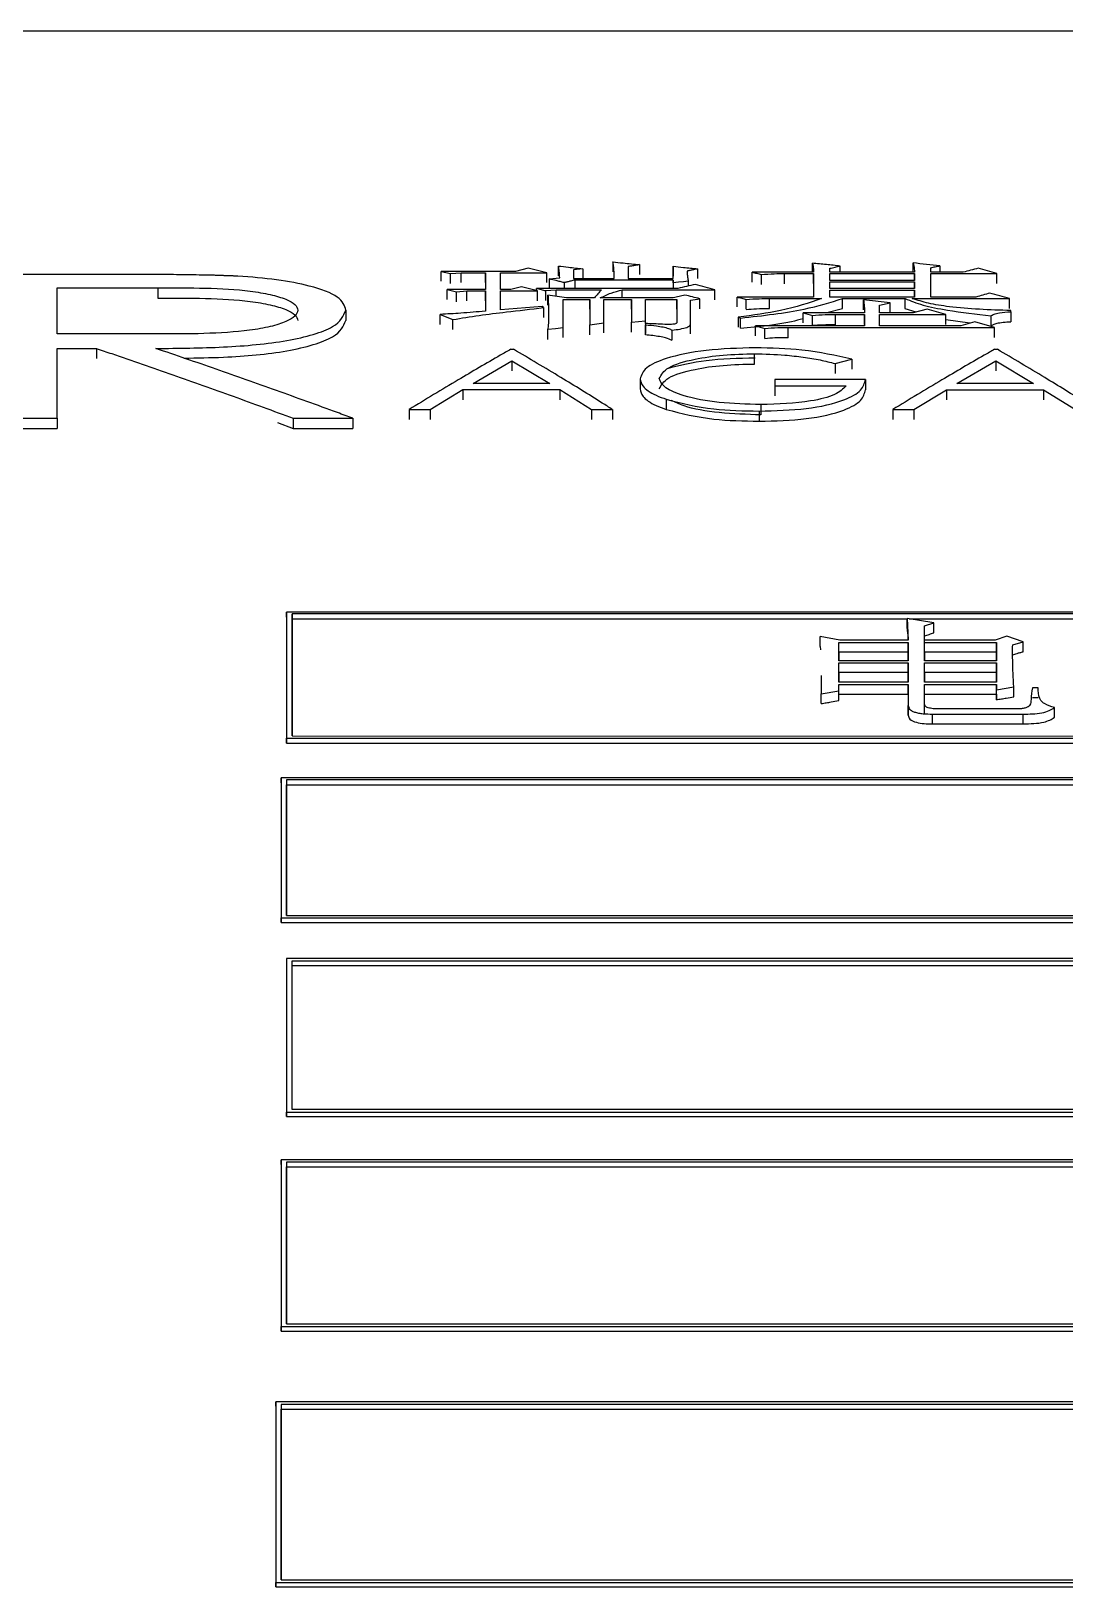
# Model space of a CAD drawing. Header units: millimetres. Extents: x 1890 to 4327, y 775 to 2498.
# Drawn here: x 2457.99 to 2467.64, y 2273.5 to 2288.01 of the extents above; entities that cross this region are included whole.
import ezdxf

# ---------------------------------------------------------------- set-up
doc = ezdxf.new("R2010")
doc.units = ezdxf.units.MM

msp = doc.modelspace()

# ---------------------------------------------------------------- linework, layer by layer
at = {"color": 7, "linetype": 'Continuous', "lineweight": 25}
for p, q in [((2484.558, 2288.007), (2447.558, 2288.009)), ((2458.788, 2285.739), (2457.788, 2285.739)), ((2461.819, 2285.768), (2461.906, 2285.747)), ((2462.511, 2285.768), (2461.819, 2285.768)), ((2461.819, 2285.676), (2461.819, 2285.768)), ((2461.906, 2285.747), (2462.003, 2285.755)), ((2461.906, 2285.655), (2461.906, 2285.747)), ((2462.003, 2285.755), (2462.23, 2285.755)), ((2462.23, 2285.755), (2462.23, 2285.599)), ((2462.23, 2285.663), (2462.23, 2285.755)), ((2462.371, 2285.755), (2462.804, 2285.755)), ((2462.371, 2285.599), (2462.371, 2285.755)), ((2462.63, 2285.797), (2462.511, 2285.768)), ((2462.804, 2285.755), (2462.63, 2285.797)), ((2462.804, 2285.663), (2462.804, 2285.755)), ((2462.912, 2285.726), (2462.912, 2285.818)), ((2463.139, 2285.792), (2463.052, 2285.781)), ((2463.052, 2285.781), (2463.052, 2285.7)), ((2463.139, 2285.792), (2463.139, 2285.7)), ((2463.42, 2285.856), (2463.42, 2285.765)), ((2463.561, 2285.812), (2463.561, 2285.7)), ((2463.669, 2285.831), (2463.669, 2285.739)), ((2463.983, 2285.7), (2463.983, 2285.815)), ((2463.983, 2285.815), (2463.983, 2285.723)), ((2464.21, 2285.792), (2464.21, 2285.7)), ((2465.292, 2285.76), (2464.718, 2285.76)), ((2464.718, 2285.668), (2464.718, 2285.76)), ((2464.805, 2285.647), (2464.805, 2285.739)), ((2465.021, 2285.747), (2465.292, 2285.747)), ((2465.021, 2285.651), (2465.021, 2285.747)), ((2465.281, 2285.76), (2465.281, 2285.843)), ((2465.292, 2285.747), (2465.292, 2285.528)), ((2465.292, 2285.655), (2465.292, 2285.747)), ((2465.443, 2285.76), (2465.443, 2285.797)), ((2466.233, 2285.76), (2465.443, 2285.76)), ((2465.443, 2285.747), (2466.233, 2285.747)), ((2465.443, 2285.684), (2465.443, 2285.747)), ((2465.54, 2285.76), (2465.54, 2285.818)), ((2466.222, 2285.76), (2466.222, 2285.846)), ((2466.233, 2285.747), (2466.233, 2285.684)), ((2466.233, 2285.684), (2466.233, 2285.747)), ((2466.384, 2285.76), (2466.384, 2285.802)), ((2466.687, 2285.76), (2466.384, 2285.76)), ((2466.384, 2285.747), (2467.001, 2285.747)), ((2466.384, 2285.528), (2466.384, 2285.747)), ((2466.471, 2285.82), (2466.471, 2285.76)), ((2467.001, 2285.655), (2467.001, 2285.747)), ((2458.236, 2285.186), (2458.236, 2285.614)), ((2458.236, 2285.614), (2459.174, 2285.614)), ((2459.174, 2285.614), (2459.174, 2285.517)), ((2461.873, 2285.599), (2461.96, 2285.577)), ((2462.23, 2285.599), (2461.873, 2285.599)), ((2461.873, 2285.506), (2461.873, 2285.599)), ((2461.96, 2285.577), (2462.057, 2285.585)), ((2461.96, 2285.485), (2461.96, 2285.577)), ((2462.057, 2285.585), (2462.23, 2285.585)), ((2462.23, 2285.585), (2462.23, 2285.396)), ((2462.23, 2285.493), (2462.23, 2285.585)), ((2462.468, 2285.599), (2462.371, 2285.599)), ((2462.371, 2285.585), (2462.717, 2285.585)), ((2462.371, 2285.408), (2462.371, 2285.585)), ((2462.566, 2285.623), (2462.468, 2285.599)), ((2462.717, 2285.585), (2462.566, 2285.623)), ((2464.026, 2285.609), (2462.706, 2285.609)), ((2462.706, 2285.588), (2462.706, 2285.609)), ((2462.717, 2285.493), (2462.717, 2285.585)), ((2462.793, 2285.496), (2462.793, 2285.588)), ((2462.825, 2285.697), (2462.923, 2285.708)), ((2462.825, 2285.697), (2462.825, 2285.609)), ((2462.89, 2285.596), (2463.312, 2285.596)), ((2462.89, 2285.534), (2462.89, 2285.596)), ((2462.966, 2285.663), (2462.966, 2285.609)), ((2463.052, 2285.7), (2463.431, 2285.7)), ((2463.063, 2285.687), (2463.063, 2285.609)), ((2463.983, 2285.687), (2463.063, 2285.687)), ((2463.507, 2285.596), (2464.372, 2285.596)), ((2463.507, 2285.52), (2463.507, 2285.596)), ((2463.561, 2285.7), (2463.983, 2285.7)), ((2463.983, 2285.687), (2463.983, 2285.609)), ((2463.983, 2285.66), (2463.983, 2285.687)), ((2463.983, 2285.66), (2463.983, 2285.609)), ((2464.123, 2285.676), (2464.123, 2285.632)), ((2464.372, 2285.504), (2464.372, 2285.596)), ((2466.233, 2285.684), (2465.443, 2285.684)), ((2465.443, 2285.671), (2466.233, 2285.671)), ((2465.443, 2285.607), (2465.443, 2285.671)), ((2466.233, 2285.607), (2465.443, 2285.607)), ((2465.443, 2285.593), (2466.233, 2285.593)), ((2465.443, 2285.528), (2465.443, 2285.593)), ((2466.233, 2285.671), (2466.233, 2285.607)), ((2466.233, 2285.607), (2466.233, 2285.671)), ((2466.233, 2285.593), (2466.233, 2285.528)), ((2466.233, 2285.528), (2466.233, 2285.593)), ((2462.76, 2285.441), (2462.371, 2285.408)), ((2462.771, 2285.43), (2462.76, 2285.441)), ((2462.771, 2285.43), (2462.771, 2285.337)), ((2462.814, 2285.452), (2462.814, 2285.545)), ((2462.955, 2285.507), (2463.204, 2285.507)), ((2462.955, 2285.245), (2462.955, 2285.507)), ((2463.247, 2285.52), (2462.987, 2285.52)), ((2463.204, 2285.507), (2463.204, 2285.27)), ((2463.204, 2285.414), (2463.204, 2285.507)), ((2463.983, 2285.52), (2463.301, 2285.52)), ((2463.334, 2285.507), (2463.593, 2285.507)), ((2463.334, 2285.287), (2463.334, 2285.507)), ((2463.593, 2285.507), (2463.593, 2285.293)), ((2463.593, 2285.414), (2463.593, 2285.507)), ((2463.723, 2285.507), (2464.015, 2285.507)), ((2463.723, 2285.307), (2463.723, 2285.507)), ((2464.015, 2285.507), (2464.015, 2285.287)), ((2464.015, 2285.414), (2464.015, 2285.507)), ((2464.145, 2285.279), (2464.145, 2285.498)), ((2464.231, 2285.419), (2464.231, 2285.512)), ((2465.292, 2285.528), (2464.578, 2285.528)), ((2464.578, 2285.436), (2464.578, 2285.528)), ((2464.664, 2285.414), (2464.664, 2285.507)), ((2464.88, 2285.515), (2465.367, 2285.515)), ((2464.88, 2285.422), (2464.88, 2285.515)), ((2466.233, 2285.528), (2465.443, 2285.528)), ((2465.562, 2285.422), (2465.562, 2285.515)), ((2465.562, 2285.515), (2466.146, 2285.515)), ((2466.005, 2285.474), (2465.757, 2285.501)), ((2465.757, 2285.408), (2465.757, 2285.501)), ((2465.908, 2285.452), (2466.005, 2285.474)), ((2465.908, 2285.38), (2465.908, 2285.452)), ((2466.005, 2285.381), (2466.005, 2285.474)), ((2466.146, 2285.422), (2466.146, 2285.515)), ((2466.211, 2285.515), (2467.12, 2285.515)), ((2466.806, 2285.528), (2466.384, 2285.528)), ((2467.12, 2285.422), (2467.12, 2285.515)), ((2460.929, 2285.406), (2460.929, 2285.31)), ((2461.808, 2285.273), (2461.808, 2285.366)), ((2461.808, 2285.366), (2461.927, 2285.318)), ((2461.927, 2285.225), (2461.927, 2285.318)), ((2463.334, 2285.194), (2463.334, 2285.287)), ((2463.593, 2285.2), (2463.593, 2285.293)), ((2463.723, 2285.282), (2463.723, 2285.307)), ((2463.723, 2285.282), (2463.723, 2285.27)), ((2463.723, 2285.282), (2463.723, 2285.188)), ((2464.588, 2285.341), (2464.588, 2285.248)), ((2464.588, 2285.341), (2464.61, 2285.332)), ((2464.61, 2285.239), (2464.61, 2285.332)), ((2465.194, 2285.38), (2465.281, 2285.357)), ((2465.768, 2285.38), (2465.194, 2285.38)), ((2465.194, 2285.287), (2465.194, 2285.38)), ((2465.281, 2285.264), (2465.281, 2285.357)), ((2465.562, 2285.419), (2465.415, 2285.381)), ((2465.497, 2285.366), (2465.768, 2285.366)), ((2465.497, 2285.27), (2465.497, 2285.366)), ((2465.768, 2285.366), (2465.768, 2285.259)), ((2465.768, 2285.273), (2465.768, 2285.366)), ((2466.222, 2285.38), (2465.908, 2285.38)), ((2465.908, 2285.366), (2466.525, 2285.366)), ((2465.908, 2285.259), (2465.908, 2285.366)), ((2466.249, 2285.387), (2466.146, 2285.419)), ((2466.352, 2285.416), (2466.222, 2285.38)), ((2466.525, 2285.366), (2466.352, 2285.416)), ((2466.525, 2285.273), (2466.525, 2285.366)), ((2466.75, 2285.285), (2466.525, 2285.317)), ((2466.795, 2285.298), (2466.665, 2285.259)), ((2466.979, 2285.245), (2466.795, 2285.298)), ((2466.947, 2285.259), (2466.947, 2285.352)), ((2467.131, 2285.391), (2467.131, 2285.402)), ((2467.131, 2285.391), (2467.131, 2285.298)), ((2459.152, 2285.184), (2458.236, 2285.186)), ((2462.814, 2285.134), (2462.814, 2285.228)), ((2462.955, 2285.152), (2462.955, 2285.245)), ((2463.204, 2285.177), (2463.204, 2285.27)), ((2463.723, 2285.177), (2463.723, 2285.27)), ((2463.972, 2285.126), (2463.972, 2285.219)), ((2464.145, 2285.186), (2464.145, 2285.279)), ((2464.751, 2285.166), (2464.751, 2285.259)), ((2464.751, 2285.259), (2464.837, 2285.236)), ((2465.768, 2285.259), (2464.751, 2285.259)), ((2464.837, 2285.143), (2464.837, 2285.236)), ((2465.054, 2285.149), (2465.054, 2285.245)), ((2465.054, 2285.245), (2466.979, 2285.245)), ((2466.665, 2285.259), (2465.908, 2285.259)), ((2466.979, 2285.151), (2466.979, 2285.245)), ((2458.236, 2285.049), (2458.601, 2285.049)), ((2458.236, 2284.398), (2458.236, 2285.049)), ((2458.601, 2285.049), (2458.601, 2284.955)), ((2462.468, 2285.041), (2462.493, 2285.041)), ((2464.742, 2284.904), (2464.742, 2285)), ((2466.98, 2285.041), (2467.006, 2285.041)), ((2462.116, 2284.723), (2462.478, 2284.935)), ((2462.478, 2284.935), (2462.831, 2284.723)), ((2462.478, 2284.935), (2462.478, 2284.841)), ((2465.493, 2284.908), (2465.647, 2284.948)), ((2465.493, 2284.908), (2465.493, 2284.814)), ((2465.647, 2284.948), (2465.647, 2284.855)), ((2466.629, 2284.723), (2466.991, 2284.935)), ((2466.991, 2284.935), (2467.344, 2284.723)), ((2466.991, 2284.935), (2466.991, 2284.841)), ((2462.831, 2284.723), (2462.116, 2284.723)), ((2463.673, 2284.766), (2463.673, 2284.672)), ((2464.929, 2284.759), (2464.929, 2284.701)), ((2465.775, 2284.759), (2464.929, 2284.759)), ((2464.929, 2284.759), (2464.929, 2284.664)), ((2464.929, 2284.701), (2465.596, 2284.701)), ((2464.929, 2284.701), (2464.929, 2284.606)), ((2465.775, 2284.759), (2465.775, 2284.664)), ((2467.344, 2284.723), (2466.629, 2284.723)), ((2461.715, 2284.48), (2462.019, 2284.665)), ((2462.019, 2284.665), (2462.019, 2284.57)), ((2462.019, 2284.665), (2462.925, 2284.665)), ((2462.925, 2284.665), (2462.925, 2284.57)), ((2462.925, 2284.665), (2463.221, 2284.48)), ((2463.918, 2284.575), (2463.918, 2284.48)), ((2466.228, 2284.48), (2466.532, 2284.664)), ((2466.532, 2284.664), (2466.532, 2284.57)), ((2466.532, 2284.664), (2467.438, 2284.664)), ((2467.438, 2284.664), (2467.438, 2284.57)), ((2467.438, 2284.664), (2467.734, 2284.48)), ((2461.519, 2284.48), (2461.715, 2284.48)), ((2461.715, 2284.48), (2461.715, 2284.386)), ((2463.221, 2284.48), (2463.416, 2284.48)), ((2463.416, 2284.48), (2463.416, 2284.386)), ((2464.784, 2284.465), (2464.784, 2284.371)), ((2464.8, 2284.525), (2464.8, 2284.43)), ((2466.032, 2284.48), (2466.228, 2284.48)), ((2466.228, 2284.48), (2466.228, 2284.386)), ((2457.788, 2284.399), (2458.236, 2284.398)), ((2457.788, 2284.304), (2458.236, 2284.304)), ((2458.236, 2284.398), (2458.236, 2284.304)), ((2460.291, 2284.357), (2460.438, 2284.304)), ((2460.438, 2284.398), (2460.438, 2284.304)), ((2460.438, 2284.398), (2460.993, 2284.398)), ((2460.438, 2284.304), (2460.993, 2284.304)), ((2460.993, 2284.398), (2460.993, 2284.304)), ((2460.376, 2282.544), (2460.376, 2282.591)), ((2482.359, 2282.59), (2460.376, 2282.591)), ((2482.309, 2282.573), (2460.426, 2282.574)), ((2460.426, 2282.528), (2460.426, 2282.574)), ((2460.426, 2282.528), (2466.164, 2282.527)), ((2466.164, 2282.531), (2466.175, 2282.328)), ((2466.413, 2282.489), (2466.164, 2282.531)), ((2466.164, 2282.438), (2466.164, 2282.531)), ((2466.184, 2282.527), (2471.097, 2282.527)), ((2466.327, 2282.462), (2466.413, 2282.489)), ((2466.327, 2282.328), (2466.327, 2282.462)), ((2466.327, 2282.461), (2466.327, 2282.462)), ((2466.413, 2282.397), (2466.413, 2282.489)), ((2465.537, 2282.328), (2465.353, 2282.362)), ((2465.353, 2282.27), (2465.353, 2282.362)), ((2465.353, 2282.27), (2465.356, 2282.239)), ((2465.526, 2282.308), (2466.175, 2282.308)), ((2465.526, 2282.137), (2465.526, 2282.308)), ((2465.526, 2282.217), (2465.526, 2282.308)), ((2466.175, 2282.328), (2465.537, 2282.328)), ((2466.175, 2282.308), (2466.175, 2282.137)), ((2466.175, 2282.217), (2466.175, 2282.308)), ((2466.327, 2282.328), (2466.327, 2282.37)), ((2466.987, 2282.328), (2466.327, 2282.328)), ((2466.327, 2282.236), (2466.327, 2282.328)), ((2466.327, 2282.308), (2466.997, 2282.308)), ((2466.327, 2282.137), (2466.327, 2282.308)), ((2466.327, 2282.217), (2466.327, 2282.308)), ((2467.095, 2282.366), (2466.987, 2282.328)), ((2466.997, 2282.308), (2466.997, 2282.137)), ((2466.997, 2282.217), (2466.997, 2282.308)), ((2467.246, 2282.312), (2467.095, 2282.366)), ((2467.149, 2282.285), (2467.246, 2282.312)), ((2467.246, 2282.22), (2467.246, 2282.312)), ((2465.526, 2282.217), (2465.526, 2282.137)), ((2466.175, 2282.217), (2465.526, 2282.217)), ((2466.175, 2282.137), (2465.526, 2282.137)), ((2465.526, 2282.118), (2466.175, 2282.118)), ((2465.526, 2281.936), (2465.526, 2282.118)), ((2465.526, 2282.026), (2465.526, 2282.118)), ((2466.175, 2282.137), (2466.175, 2282.217)), ((2466.175, 2282.118), (2466.175, 2281.936)), ((2466.175, 2282.026), (2466.175, 2282.118)), ((2466.327, 2282.217), (2466.327, 2282.137)), ((2466.997, 2282.217), (2466.327, 2282.217)), ((2466.997, 2282.137), (2466.327, 2282.137)), ((2466.327, 2282.118), (2466.997, 2282.118)), ((2466.327, 2281.936), (2466.327, 2282.118)), ((2466.327, 2282.026), (2466.327, 2282.118)), ((2466.997, 2282.137), (2466.997, 2282.217)), ((2466.997, 2282.118), (2466.997, 2281.936)), ((2466.997, 2282.026), (2466.997, 2282.118)), ((2465.361, 2281.998), (2465.364, 2281.828)), ((2465.526, 2282.026), (2465.526, 2281.936)), ((2466.175, 2282.026), (2465.526, 2282.026)), ((2466.175, 2281.936), (2466.175, 2282.026)), ((2466.327, 2282.026), (2466.327, 2281.936)), ((2466.997, 2282.026), (2466.327, 2282.026)), ((2466.997, 2281.936), (2466.997, 2282.026)), ((2465.364, 2281.828), (2465.526, 2281.856)), ((2465.364, 2281.737), (2465.364, 2281.828)), ((2466.175, 2281.936), (2465.526, 2281.936)), ((2465.526, 2281.916), (2466.175, 2281.916)), ((2465.526, 2281.856), (2465.526, 2281.916)), ((2465.526, 2281.825), (2465.526, 2281.916)), ((2465.526, 2281.765), (2465.526, 2281.856)), ((2465.526, 2281.765), (2465.526, 2281.825)), ((2465.526, 2281.825), (2466.175, 2281.825)), ((2466.175, 2281.916), (2466.175, 2281.72)), ((2466.175, 2281.825), (2466.175, 2281.916)), ((2466.175, 2281.825), (2466.175, 2281.629)), ((2466.997, 2281.936), (2466.327, 2281.936)), ((2466.327, 2281.916), (2466.997, 2281.916)), ((2466.327, 2281.732), (2466.327, 2281.916)), ((2466.327, 2281.825), (2466.327, 2281.916)), ((2466.327, 2281.642), (2466.327, 2281.825)), ((2466.327, 2281.825), (2466.997, 2281.825)), ((2466.997, 2281.916), (2466.997, 2281.864)), ((2466.997, 2281.825), (2466.997, 2281.916)), ((2466.997, 2281.864), (2467.16, 2281.892)), ((2466.997, 2281.773), (2466.997, 2281.864)), ((2466.997, 2281.825), (2466.997, 2281.773)), ((2467.16, 2281.801), (2467.16, 2281.892)), ((2467.387, 2281.884), (2467.333, 2281.884)), ((2466.175, 2281.629), (2466.175, 2281.72)), ((2467.203, 2281.688), (2466.457, 2281.688)), ((2467.333, 2281.793), (2467.387, 2281.793)), ((2467.538, 2281.609), (2467.538, 2281.7)), ((2460.376, 2281.565), (2460.376, 2281.369)), ((2466.402, 2281.548), (2466.402, 2281.639)), ((2466.402, 2281.639), (2467.246, 2281.639)), ((2466.402, 2281.548), (2467.246, 2281.548)), ((2467.246, 2281.548), (2467.246, 2281.639)), ((2460.376, 2281.369), (2460.376, 2281.416)), ((2460.376, 2281.416), (2482.359, 2281.415)), ((2460.376, 2281.369), (2482.359, 2281.369)), ((2460.426, 2281.435), (2482.309, 2281.434)), ((2460.326, 2280.999), (2460.326, 2281.045)), ((2482.309, 2281.045), (2460.326, 2281.045)), ((2482.259, 2281.025), (2460.376, 2281.026)), ((2460.376, 2280.981), (2482.259, 2280.98)), ((2460.326, 2280.038), (2460.326, 2279.695)), ((2460.326, 2279.695), (2460.326, 2279.739)), ((2460.326, 2279.739), (2482.309, 2279.739)), ((2460.326, 2279.695), (2482.309, 2279.694)), ((2460.376, 2279.76), (2482.259, 2279.76)), ((2460.376, 2279.36), (2460.376, 2279.316)), ((2482.359, 2279.359), (2460.376, 2279.36)), ((2460.426, 2279.339), (2482.309, 2279.338)), ((2460.426, 2279.294), (2460.426, 2279.339)), ((2460.426, 2279.294), (2482.309, 2279.294)), ((2460.376, 2278.086), (2460.376, 2277.885)), ((2460.376, 2277.885), (2460.376, 2277.928)), ((2460.376, 2277.928), (2482.359, 2277.928)), ((2460.376, 2277.885), (2482.359, 2277.885)), ((2482.309, 2277.951), (2460.426, 2277.951)), ((2460.326, 2277.44), (2460.326, 2277.483)), ((2482.309, 2277.482), (2460.326, 2277.483)), ((2482.259, 2277.459), (2460.376, 2277.459)), ((2460.376, 2277.416), (2482.259, 2277.416)), ((2460.326, 2276.292), (2460.326, 2275.885)), ((2460.326, 2275.885), (2460.326, 2275.927)), ((2460.326, 2275.927), (2482.309, 2275.927)), ((2460.326, 2275.885), (2482.309, 2275.885)), ((2460.376, 2275.952), (2482.259, 2275.951)), ((2460.276, 2275.184), (2460.276, 2275.225)), ((2472.259, 2275.225), (2460.276, 2275.225)), ((2472.209, 2275.2), (2460.326, 2275.2)), ((2460.326, 2275.158), (2472.209, 2275.158)), ((2460.276, 2273.94), (2460.276, 2273.5)), ((2460.276, 2273.5), (2460.276, 2273.54)), ((2460.276, 2273.54), (2472.259, 2273.539)), ((2460.326, 2273.566), (2472.209, 2273.566)), ((2460.276, 2273.5), (2472.259, 2273.5))]:
    msp.add_line(p, q, dxfattribs=at)
at = {"color": 7, "linetype": 'Continuous', "lineweight": 25, "flags": 128}
for points in [[(2462.003, 2285.663), (2462.003, 2285.683), (2462.003, 2285.707), (2462.003, 2285.731), (2462.003, 2285.755)], [(2462.057, 2285.493), (2462.057, 2285.513), (2462.057, 2285.537), (2462.057, 2285.561), (2462.057, 2285.585)], [(2462.793, 2285.588), (2462.841, 2285.592), (2462.89, 2285.596)], [(2464.123, 2285.676), (2464.077, 2285.671), (2464.03, 2285.666), (2463.983, 2285.66)], [(2464.145, 2285.498), (2464.188, 2285.505), (2464.231, 2285.512)], [(2463.204, 2285.27), (2463.269, 2285.279), (2463.334, 2285.287)], [(2463.593, 2285.293), (2463.658, 2285.3), (2463.723, 2285.307)], [(2462.814, 2285.228), (2462.885, 2285.236), (2462.955, 2285.245)], [(2461.519, 2284.48), (2461.519, 2284.455), (2461.519, 2284.43), (2461.519, 2284.386)], [(2463.221, 2284.48), (2463.221, 2284.456), (2463.221, 2284.432), (2463.221, 2284.386)], [(2466.032, 2284.48), (2466.032, 2284.455), (2466.032, 2284.43), (2466.032, 2284.386)]]:
    msp.add_lwpolyline(points, dxfattribs=at)
at = {"color": 7, "linetype": 'Continuous', "lineweight": 25}
for points, knots in [([(2459.921, 2285.723), (2459.911, 2285.723), (2459.896, 2285.724), (2459.876, 2285.725), (2459.861, 2285.725), (2459.841, 2285.726), (2459.821, 2285.727), (2459.801, 2285.727), (2459.787, 2285.728), (2459.772, 2285.729), (2459.752, 2285.729), (2459.732, 2285.73), (2459.712, 2285.731), (2459.697, 2285.731), (2459.667, 2285.732), (2459.601, 2285.733), (2459.521, 2285.735), (2459.38, 2285.737), (2459.211, 2285.738), (2458.994, 2285.739), (2458.857, 2285.739), (2458.788, 2285.739)], [0, 0, 0, 0, 0.026604, 0.039906, 0.053209, 0.066511, 0.093115, 0.106417, 0.119719, 0.133022, 0.146324, 0.172928, 0.18623, 0.199533, 0.212835, 0.266046, 0.372479, 0.425688, 0.638532, 0.819249, 1, 1, 1, 1]), ([(2460.929, 2285.406), (2460.915, 2285.448), (2460.886, 2285.533), (2460.622, 2285.631), (2460.289, 2285.695), (2460.045, 2285.714), (2459.921, 2285.723)], [0, 0, 0, 0, 0.268776, 0.544534, 0.769495, 1, 1, 1, 1]), ([(2462.923, 2285.708), (2462.922, 2285.719), (2462.922, 2285.74), (2462.919, 2285.776), (2462.915, 2285.802), (2462.912, 2285.818)], [0, 0, 0, 0, 0.287575, 0.575167, 1, 1, 1, 1]), ([(2462.912, 2285.818), (2462.943, 2285.814), (2462.996, 2285.808), (2463.072, 2285.799), (2463.116, 2285.794), (2463.139, 2285.792)], [0, 0, 0, 0, 0.408301, 0.70415, 1, 1, 1, 1]), ([(2463.431, 2285.7), (2463.431, 2285.701), (2463.431, 2285.703), (2463.431, 2285.706), (2463.431, 2285.708), (2463.431, 2285.711), (2463.431, 2285.714), (2463.431, 2285.717), (2463.431, 2285.719), (2463.431, 2285.722), (2463.431, 2285.724), (2463.431, 2285.727), (2463.431, 2285.729), (2463.431, 2285.731), (2463.431, 2285.734), (2463.431, 2285.736), (2463.431, 2285.739), (2463.431, 2285.741), (2463.431, 2285.743), (2463.431, 2285.746), (2463.43, 2285.749), (2463.43, 2285.751), (2463.43, 2285.753), (2463.43, 2285.756), (2463.43, 2285.758), (2463.43, 2285.761), (2463.43, 2285.763), (2463.43, 2285.766), (2463.43, 2285.768), (2463.43, 2285.77), (2463.429, 2285.773), (2463.429, 2285.776), (2463.429, 2285.778), (2463.429, 2285.781), (2463.429, 2285.783), (2463.429, 2285.785), (2463.428, 2285.788), (2463.428, 2285.79), (2463.428, 2285.792), (2463.428, 2285.795), (2463.428, 2285.798), (2463.427, 2285.8), (2463.427, 2285.802), (2463.427, 2285.805), (2463.427, 2285.807), (2463.426, 2285.81), (2463.426, 2285.812), (2463.426, 2285.814), (2463.425, 2285.817), (2463.425, 2285.819), (2463.425, 2285.822), (2463.425, 2285.824), (2463.424, 2285.827), (2463.424, 2285.829), (2463.424, 2285.831), (2463.423, 2285.834), (2463.423, 2285.836), (2463.423, 2285.839), (2463.422, 2285.841), (2463.422, 2285.843), (2463.422, 2285.846), (2463.421, 2285.848), (2463.421, 2285.851), (2463.421, 2285.853), (2463.42, 2285.855), (2463.42, 2285.856)], [0, 0, 0, 0, 0.017776, 0.0355519, 0.0533279, 0.0711039, 0.0888799, 0.1066558, 0.1244318, 0.1333198, 0.1510958, 0.1688718, 0.1866477, 0.1955357, 0.2133117, 0.2310877, 0.2488636, 0.2577516, 0.2755276, 0.2933036, 0.3110796, 0.3199675, 0.3377435, 0.3555195, 0.3732955, 0.3821835, 0.3999594, 0.4177354, 0.4355114, 0.4443994, 0.4621753, 0.4799513, 0.4977273, 0.5155033, 0.5243913, 0.5421672, 0.5599432, 0.5688312, 0.5866072, 0.6043832, 0.6221591, 0.6399351, 0.6488231, 0.6665991, 0.6843751, 0.702151, 0.711039, 0.728815, 0.746591, 0.7643669, 0.7732549, 0.7910309, 0.8088069, 0.8265829, 0.8354708, 0.8532468, 0.8710228, 0.8887988, 0.8976868, 0.9154627, 0.9332387, 0.9510147, 0.9599027, 0.9776786, 1, 1, 1, 1]), ([(2463.42, 2285.856), (2463.451, 2285.853), (2463.509, 2285.847), (2463.592, 2285.839), (2463.643, 2285.833), (2463.669, 2285.831)], [0, 0, 0, 0, 0.377751, 0.688875, 1, 1, 1, 1]), ([(2463.669, 2285.831), (2463.655, 2285.828), (2463.63, 2285.824), (2463.594, 2285.818), (2463.572, 2285.814), (2463.561, 2285.812)], [0, 0, 0, 0, 0.390452, 0.695226, 1, 1, 1, 1]), ([(2463.983, 2285.815), (2464.014, 2285.812), (2464.068, 2285.806), (2464.143, 2285.799), (2464.188, 2285.794), (2464.21, 2285.792)], [0, 0, 0, 0, 0.414517, 0.707258, 1, 1, 1, 1]), ([(2464.21, 2285.792), (2464.197, 2285.789), (2464.174, 2285.784), (2464.142, 2285.777), (2464.122, 2285.773), (2464.112, 2285.771)], [0, 0, 0, 0, 0.40015, 0.700074, 1, 1, 1, 1]), ([(2464.112, 2285.771), (2464.112, 2285.759), (2464.113, 2285.747), (2464.114, 2285.733), (2464.114, 2285.73), (2464.114, 2285.727), (2464.114, 2285.724), (2464.115, 2285.722), (2464.115, 2285.719), (2464.115, 2285.716), (2464.116, 2285.713), (2464.117, 2285.71), (2464.117, 2285.707), (2464.118, 2285.704), (2464.118, 2285.701), (2464.119, 2285.698), (2464.119, 2285.695), (2464.12, 2285.692), (2464.12, 2285.69), (2464.121, 2285.688), (2464.121, 2285.687), (2464.122, 2285.684), (2464.122, 2285.683), (2464.122, 2285.681), (2464.123, 2285.68), (2464.123, 2285.678), (2464.123, 2285.677), (2464.123, 2285.676)], [0, 0, 0, 0, 0.37469, 0.398108, 0.421526, 0.468361, 0.491779, 0.515197, 0.538615, 0.58545, 0.608868, 0.655703, 0.679121, 0.702539, 0.749374, 0.772792, 0.79621, 0.843045, 0.854754, 0.866463, 0.889881, 0.913299, 0.936716, 0.948425, 0.960134, 0.980067, 1, 1, 1, 1]), ([(2464.718, 2285.76), (2464.733, 2285.757), (2464.761, 2285.75), (2464.79, 2285.743), (2464.805, 2285.739)], [0, 0, 0, 0, 0.5, 1, 1, 1, 1]), ([(2464.805, 2285.739), (2464.845, 2285.742), (2464.916, 2285.747), (2464.989, 2285.747), (2465.021, 2285.747)], [0, 0, 0, 0, 0.558835, 1, 1, 1, 1]), ([(2465.281, 2285.843), (2465.283, 2285.835), (2465.287, 2285.816), (2465.29, 2285.789), (2465.291, 2285.77), (2465.292, 2285.76)], [0, 0, 0, 0, 0.32278, 0.661317, 1, 1, 1, 1]), ([(2465.54, 2285.818), (2465.497, 2285.822), (2465.411, 2285.831), (2465.324, 2285.839), (2465.281, 2285.843)], [0, 0, 0, 0, 0.4999993, 1, 1, 1, 1]), ([(2465.443, 2285.797), (2465.459, 2285.8), (2465.492, 2285.807), (2465.524, 2285.814), (2465.54, 2285.818)], [0, 0, 0, 0, 0.500001, 1, 1, 1, 1]), ([(2466.222, 2285.846), (2466.224, 2285.837), (2466.229, 2285.818), (2466.232, 2285.79), (2466.232, 2285.77), (2466.233, 2285.76)], [0, 0, 0, 0, 0.320799, 0.66032, 1, 1, 1, 1]), ([(2466.471, 2285.82), (2466.429, 2285.824), (2466.346, 2285.833), (2466.263, 2285.842), (2466.222, 2285.846)], [0, 0, 0, 0, 0.499999, 1, 1, 1, 1]), ([(2466.384, 2285.802), (2466.399, 2285.805), (2466.427, 2285.811), (2466.456, 2285.817), (2466.471, 2285.82)], [0, 0, 0, 0, 0.500001, 1, 1, 1, 1]), ([(2466.828, 2285.797), (2466.804, 2285.791), (2466.757, 2285.779), (2466.71, 2285.766), (2466.687, 2285.76)], [0, 0, 0, 0, 0.499996, 1, 1, 1, 1]), ([(2467.001, 2285.747), (2466.972, 2285.756), (2466.914, 2285.772), (2466.856, 2285.789), (2466.828, 2285.797)], [0, 0, 0, 0, 0.5, 1, 1, 1, 1]), ([(2459.174, 2285.614), (2459.474, 2285.615), (2459.849, 2285.617), (2460.229, 2285.554), (2460.37, 2285.511), (2460.465, 2285.46), (2460.475, 2285.424), (2460.48, 2285.406)], [0, 0, 0, 0, 0.515202, 0.645783, 0.772677, 0.88728, 1, 1, 1, 1]), ([(2462.706, 2285.609), (2462.721, 2285.606), (2462.749, 2285.599), (2462.778, 2285.592), (2462.793, 2285.588)], [0, 0, 0, 0, 0.499999, 1, 1, 1, 1]), ([(2462.966, 2285.663), (2462.953, 2285.666), (2462.928, 2285.672), (2462.882, 2285.684), (2462.847, 2285.692), (2462.825, 2285.697)], [0, 0, 0, 0, 0.266243, 0.532487, 1, 1, 1, 1]), ([(2463.063, 2285.687), (2463.051, 2285.684), (2463.028, 2285.678), (2462.996, 2285.67), (2462.976, 2285.665), (2462.966, 2285.663)], [0, 0, 0, 0, 0.384576, 0.692287, 1, 1, 1, 1]), ([(2463.312, 2285.596), (2463.301, 2285.583), (2463.28, 2285.558), (2463.258, 2285.533), (2463.247, 2285.52)], [0, 0, 0, 0, 0.5, 1, 1, 1, 1]), ([(2463.301, 2285.52), (2463.333, 2285.536), (2463.389, 2285.564), (2463.471, 2285.586), (2463.507, 2285.596)], [0, 0, 0, 0, 0.55626, 1, 1, 1, 1]), ([(2464.188, 2285.647), (2464.161, 2285.641), (2464.107, 2285.628), (2464.053, 2285.616), (2464.026, 2285.609)], [0, 0, 0, 0, 0.499999, 1, 1, 1, 1]), ([(2464.372, 2285.596), (2464.341, 2285.604), (2464.28, 2285.621), (2464.219, 2285.638), (2464.188, 2285.647)], [0, 0, 0, 0, 0.5, 1, 1, 1, 1]), ([(2459.174, 2285.517), (2459.474, 2285.519), (2459.849, 2285.521), (2460.229, 2285.458), (2460.37, 2285.415), (2460.465, 2285.364), (2460.475, 2285.328), (2460.48, 2285.31)], [0, 0, 0, 0, 0.5154028, 0.645991, 0.7728467, 0.8873772, 1, 1, 1, 1]), ([(2461.927, 2285.318), (2462.008, 2285.332), (2462.168, 2285.359), (2462.455, 2285.393), (2462.656, 2285.416), (2462.771, 2285.43)], [0, 0, 0, 0, 0.300725, 0.599042, 1, 1, 1, 1]), ([(2462.814, 2285.545), (2462.815, 2285.525), (2462.819, 2285.464), (2462.821, 2285.359), (2462.817, 2285.271), (2462.814, 2285.228)], [0, 0, 0, 0, 0.18758, 0.593728, 1, 1, 1, 1]), ([(2462.987, 2285.52), (2462.959, 2285.524), (2462.901, 2285.532), (2462.843, 2285.541), (2462.814, 2285.545)], [0, 0, 0, 0, 0.5, 1, 1, 1, 1]), ([(2464.091, 2285.547), (2464.073, 2285.543), (2464.037, 2285.534), (2464.001, 2285.525), (2463.983, 2285.52)], [0, 0, 0, 0, 0.4999953, 1, 1, 1, 1]), ([(2464.231, 2285.512), (2464.208, 2285.518), (2464.161, 2285.53), (2464.114, 2285.541), (2464.091, 2285.547)], [0, 0, 0, 0, 0.499999, 1, 1, 1, 1]), ([(2464.578, 2285.528), (2464.592, 2285.525), (2464.621, 2285.517), (2464.65, 2285.51), (2464.664, 2285.507)], [0, 0, 0, 0, 0.5, 1, 1, 1, 1]), ([(2465.367, 2285.515), (2465.249, 2285.474), (2465.033, 2285.4), (2464.726, 2285.359), (2464.588, 2285.341)], [0, 0, 0, 0, 0.551009, 1, 1, 1, 1]), ([(2464.61, 2285.332), (2464.819, 2285.356), (2465.188, 2285.397), (2465.449, 2285.479), (2465.562, 2285.515)], [0, 0, 0, 0, 0.5673885, 1, 1, 1, 1]), ([(2464.664, 2285.507), (2464.704, 2285.509), (2464.775, 2285.514), (2464.848, 2285.515), (2464.88, 2285.515)], [0, 0, 0, 0, 0.558835, 1, 1, 1, 1]), ([(2465.757, 2285.501), (2465.76, 2285.481), (2465.765, 2285.451), (2465.767, 2285.41), (2465.767, 2285.39), (2465.768, 2285.38)], [0, 0, 0, 0, 0.499799, 0.749887, 1, 1, 1, 1]), ([(2466.146, 2285.515), (2466.198, 2285.493), (2466.302, 2285.45), (2466.584, 2285.396), (2466.809, 2285.369), (2466.947, 2285.352)], [0, 0, 0, 0, 0.271719, 0.55196, 1, 1, 1, 1]), ([(2467.131, 2285.402), (2466.934, 2285.409), (2466.662, 2285.419), (2466.358, 2285.468), (2466.26, 2285.499), (2466.211, 2285.515)], [0, 0, 0, 0, 0.568218, 0.786771, 1, 1, 1, 1]), ([(2466.936, 2285.566), (2466.914, 2285.56), (2466.871, 2285.547), (2466.828, 2285.535), (2466.806, 2285.528)], [0, 0, 0, 0, 0.499997, 1, 1, 1, 1]), ([(2467.12, 2285.515), (2467.089, 2285.523), (2467.028, 2285.54), (2466.966, 2285.558), (2466.936, 2285.566)], [0, 0, 0, 0, 0.5, 1, 1, 1, 1]), ([(2460.48, 2285.406), (2460.475, 2285.387), (2460.465, 2285.35), (2460.372, 2285.297), (2460.229, 2285.25), (2459.839, 2285.184), (2459.457, 2285.184), (2459.152, 2285.184)], [0, 0, 0, 0, 0.11283, 0.2273, 0.354231, 0.484873, 1, 1, 1, 1]), ([(2459.156, 2285.049), (2459.367, 2285.051), (2459.785, 2285.054), (2460.302, 2285.101), (2460.632, 2285.176), (2460.871, 2285.27), (2460.906, 2285.353), (2460.929, 2285.406)], [0, 0, 0, 0, 0.260913, 0.517661, 0.647473, 0.773697, 1, 1, 1, 1]), ([(2459.417, 2284.959), (2459.54, 2284.961), (2459.872, 2284.965), (2460.302, 2285.005), (2460.632, 2285.081), (2460.871, 2285.174), (2460.906, 2285.257), (2460.929, 2285.31)], [0, 0, 0, 0, 0.171744, 0.459618, 0.605115, 0.74654, 1, 1, 1, 1]), ([(2462.23, 2285.396), (2462.192, 2285.393), (2462.116, 2285.387), (2461.976, 2285.376), (2461.873, 2285.37), (2461.808, 2285.366)], [0, 0, 0, 0, 0.2736636, 0.5473511, 1, 1, 1, 1]), ([(2464.015, 2285.287), (2464.014, 2285.286), (2464.012, 2285.283), (2464.002, 2285.278), (2463.987, 2285.275), (2463.947, 2285.271), (2463.856, 2285.276), (2463.776, 2285.279), (2463.723, 2285.282)], [0, 0, 0, 0, 0.0497966, 0.1008375, 0.1638489, 0.2293145, 0.4925683, 1, 1, 1, 1]), ([(2465.194, 2285.326), (2465.159, 2285.316), (2464.997, 2285.272), (2464.78, 2285.252), (2464.61, 2285.236)], [0, 0, 0, 0, 0.219968, 1, 1, 1, 1]), ([(2464.88, 2285.419), (2464.839, 2285.418), (2464.766, 2285.418), (2464.695, 2285.413), (2464.664, 2285.41)], [0, 0, 0, 0, 0.561085, 1, 1, 1, 1]), ([(2465.281, 2285.357), (2465.321, 2285.36), (2465.392, 2285.365), (2465.465, 2285.366), (2465.497, 2285.366)], [0, 0, 0, 0, 0.558835, 1, 1, 1, 1]), ([(2466.947, 2285.352), (2466.954, 2285.358), (2466.971, 2285.37), (2467.035, 2285.385), (2467.094, 2285.389), (2467.131, 2285.391)], [0, 0, 0, 0, 0.268715, 0.546829, 1, 1, 1, 1]), ([(2467.131, 2285.295), (2467.107, 2285.294), (2467.061, 2285.291), (2467.003, 2285.283), (2466.964, 2285.27), (2466.952, 2285.261), (2466.947, 2285.256)], [0, 0, 0, 0, 0.2902729, 0.5737489, 0.7896358, 1, 1, 1, 1]), ([(2463.723, 2285.27), (2463.758, 2285.267), (2463.816, 2285.262), (2463.888, 2285.25), (2463.94, 2285.237), (2463.961, 2285.225), (2463.972, 2285.219)], [0, 0, 0, 0, 0.34869, 0.570906, 0.788288, 1, 1, 1, 1]), ([(2463.972, 2285.123), (2463.954, 2285.132), (2463.924, 2285.147), (2463.856, 2285.16), (2463.792, 2285.169), (2463.746, 2285.173), (2463.723, 2285.175)], [0, 0, 0, 0, 0.328275, 0.548712, 0.773165, 1, 1, 1, 1]), ([(2463.972, 2285.219), (2464.023, 2285.226), (2464.094, 2285.236), (2464.142, 2285.261), (2464.144, 2285.273), (2464.145, 2285.279)], [0, 0, 0, 0, 0.572838, 0.788051, 1, 1, 1, 1]), ([(2464.837, 2285.236), (2464.877, 2285.239), (2464.948, 2285.244), (2465.021, 2285.244), (2465.054, 2285.245)], [0, 0, 0, 0, 0.5588348, 1, 1, 1, 1]), ([(2465.054, 2285.149), (2465.012, 2285.149), (2464.939, 2285.148), (2464.868, 2285.143), (2464.837, 2285.14)], [0, 0, 0, 0, 0.561086, 1, 1, 1, 1]), ([(2465.497, 2285.27), (2465.456, 2285.27), (2465.383, 2285.269), (2465.312, 2285.264), (2465.281, 2285.262)], [0, 0, 0, 0, 0.561086, 1, 1, 1, 1]), ([(2458.601, 2285.049), (2458.649, 2285.033), (2458.886, 2284.952), (2459.311, 2284.805), (2459.876, 2284.604), (2460.251, 2284.467), (2460.438, 2284.398)], [0, 0, 0, 0, 0.077607, 0.388036, 0.694012, 1, 1, 1, 1]), ([(2460.993, 2284.398), (2460.945, 2284.416), (2460.708, 2284.503), (2460.283, 2284.657), (2459.718, 2284.857), (2459.343, 2284.985), (2459.156, 2285.049)], [0, 0, 0, 0, 0.077607, 0.388037, 0.694012, 1, 1, 1, 1]), ([(2462.468, 2285.041), (2462.435, 2285.023), (2462.271, 2284.929), (2461.955, 2284.745), (2461.671, 2284.573), (2461.519, 2284.48)], [0, 0, 0, 0, 0.103722, 0.518616, 1, 1, 1, 1]), ([(2463.416, 2284.48), (2463.384, 2284.5), (2463.224, 2284.601), (2462.916, 2284.791), (2462.64, 2284.954), (2462.493, 2285.041)], [0, 0, 0, 0, 0.104313, 0.521568, 1, 1, 1, 1]), ([(2464.748, 2285.055), (2464.592, 2285.051), (2464.284, 2285.043), (2463.924, 2284.968), (2463.71, 2284.871), (2463.685, 2284.801), (2463.673, 2284.766)], [0, 0, 0, 0, 0.292337, 0.575557, 0.790285, 1, 1, 1, 1]), ([(2463.852, 2284.768), (2463.871, 2284.804), (2463.91, 2284.876), (2464.159, 2284.95), (2464.446, 2284.992), (2464.643, 2284.997), (2464.742, 2285)], [0, 0, 0, 0, 0.266309, 0.543068, 0.76962, 1, 1, 1, 1]), ([(2464.742, 2285), (2464.837, 2284.997), (2464.994, 2284.993), (2465.196, 2284.969), (2465.355, 2284.943), (2465.447, 2284.92), (2465.493, 2284.908)], [0, 0, 0, 0, 0.344694, 0.565951, 0.784515, 1, 1, 1, 1]), ([(2465.647, 2284.948), (2465.499, 2284.982), (2465.231, 2285.044), (2464.897, 2285.052), (2464.748, 2285.055)], [0, 0, 0, 0, 0.553186, 1, 1, 1, 1]), ([(2466.98, 2285.041), (2466.948, 2285.023), (2466.784, 2284.929), (2466.467, 2284.745), (2466.184, 2284.573), (2466.032, 2284.48)], [0, 0, 0, 0, 0.103722, 0.518616, 1, 1, 1, 1]), ([(2467.929, 2284.48), (2467.897, 2284.5), (2467.737, 2284.601), (2467.429, 2284.791), (2467.153, 2284.954), (2467.006, 2285.041)], [0, 0, 0, 0, 0.104313, 0.521568, 1, 1, 1, 1]), ([(2463.852, 2284.673), (2463.871, 2284.709), (2463.91, 2284.781), (2464.159, 2284.855), (2464.446, 2284.897), (2464.643, 2284.902), (2464.742, 2284.904)], [0, 0, 0, 0, 0.26614, 0.542866, 0.769494, 1, 1, 1, 1]), ([(2464.748, 2284.96), (2464.59, 2284.956), (2464.284, 2284.949), (2464.049, 2284.891), (2463.936, 2284.863)], [0, 0, 0, 0, 0.520352, 1, 1, 1, 1]), ([(2463.673, 2284.766), (2463.678, 2284.743), (2463.686, 2284.704), (2463.747, 2284.652), (2463.819, 2284.611), (2463.885, 2284.587), (2463.918, 2284.575)], [0, 0, 0, 0, 0.334846, 0.553685, 0.77524, 1, 1, 1, 1]), ([(2464.8, 2284.525), (2464.668, 2284.529), (2464.407, 2284.536), (2464.093, 2284.597), (2463.891, 2284.679), (2463.865, 2284.739), (2463.852, 2284.768)], [0, 0, 0, 0, 0.291834, 0.575874, 0.791001, 1, 1, 1, 1]), ([(2464.784, 2284.465), (2464.935, 2284.469), (2465.23, 2284.476), (2465.574, 2284.555), (2465.751, 2284.658), (2465.767, 2284.725), (2465.775, 2284.759)], [0, 0, 0, 0, 0.293176, 0.575821, 0.789619, 1, 1, 1, 1]), ([(2465.596, 2284.701), (2465.567, 2284.672), (2465.51, 2284.614), (2465.219, 2284.54), (2464.96, 2284.531), (2464.8, 2284.525)], [0, 0, 0, 0, 0.267419, 0.54663, 1, 1, 1, 1]), ([(2463.673, 2284.671), (2463.678, 2284.648), (2463.686, 2284.609), (2463.747, 2284.557), (2463.819, 2284.516), (2463.885, 2284.492), (2463.918, 2284.48)], [0, 0, 0, 0, 0.334778, 0.5536, 0.775175, 1, 1, 1, 1]), ([(2463.918, 2284.575), (2464.059, 2284.539), (2464.314, 2284.474), (2464.639, 2284.468), (2464.784, 2284.465)], [0, 0, 0, 0, 0.5512714, 1, 1, 1, 1]), ([(2464.8, 2284.43), (2464.669, 2284.434), (2464.411, 2284.442), (2464.108, 2284.495), (2464.002, 2284.547), (2463.966, 2284.565)], [0, 0, 0, 0, 0.402606, 0.794339, 1, 1, 1, 1]), ([(2464.784, 2284.371), (2464.935, 2284.374), (2465.23, 2284.382), (2465.574, 2284.46), (2465.751, 2284.563), (2465.767, 2284.63), (2465.775, 2284.664)], [0, 0, 0, 0, 0.293346, 0.576042, 0.789757, 1, 1, 1, 1]), ([(2463.918, 2284.48), (2464.059, 2284.444), (2464.315, 2284.379), (2464.639, 2284.373), (2464.784, 2284.371)], [0, 0, 0, 0, 0.551186, 1, 1, 1, 1]), ([(2460.376, 2282.591), (2460.376, 2282.478), (2460.376, 2282.251), (2460.376, 2281.861), (2460.376, 2281.577), (2460.376, 2281.416)], [0, 0, 0, 0, 0.300085, 0.60017, 1, 1, 1, 1]), ([(2460.426, 2282.574), (2460.426, 2282.46), (2460.426, 2282.233), (2460.426, 2281.854), (2460.426, 2281.584), (2460.426, 2281.435)], [0, 0, 0, 0, 0.3096666, 0.6193332, 1, 1, 1, 1]), ([(2460.426, 2281.435), (2460.426, 2281.537), (2460.426, 2281.757), (2460.426, 2282.124), (2460.426, 2282.381), (2460.426, 2282.528)], [0, 0, 0, 0, 0.271867, 0.5840429, 1, 1, 1, 1]), ([(2466.164, 2282.438), (2466.167, 2282.411), (2466.171, 2282.374), (2466.172, 2282.337), (2466.173, 2282.328)], [0, 0, 0, 0, 0.750206, 1, 1, 1, 1]), ([(2466.327, 2282.37), (2466.341, 2282.374), (2466.37, 2282.383), (2466.399, 2282.392), (2466.413, 2282.397)], [0, 0, 0, 0, 0.5, 1, 1, 1, 1]), ([(2467.16, 2281.892), (2467.155, 2281.977), (2467.148, 2282.109), (2467.148, 2282.238), (2467.149, 2282.285)], [0, 0, 0, 0, 0.638088, 1, 1, 1, 1]), ([(2467.149, 2282.193), (2467.162, 2282.197), (2467.186, 2282.204), (2467.218, 2282.213), (2467.237, 2282.218), (2467.246, 2282.22)], [0, 0, 0, 0, 0.420135, 0.710067, 1, 1, 1, 1]), ([(2466.997, 2281.773), (2467.013, 2281.776), (2467.043, 2281.781), (2467.098, 2281.79), (2467.136, 2281.797), (2467.16, 2281.801)], [0, 0, 0, 0, 0.283921, 0.567841, 1, 1, 1, 1]), ([(2467.333, 2281.884), (2467.327, 2281.848), (2467.319, 2281.794), (2467.32, 2281.734), (2467.296, 2281.707), (2467.272, 2281.697), (2467.239, 2281.69), (2467.215, 2281.688), (2467.203, 2281.688)], [0, 0, 0, 0, 0.493159, 0.73973, 0.802045, 0.866016, 0.932317, 1, 1, 1, 1]), ([(2467.538, 2281.7), (2467.505, 2281.711), (2467.454, 2281.728), (2467.415, 2281.759), (2467.389, 2281.809), (2467.388, 2281.851), (2467.387, 2281.884)], [0, 0, 0, 0, 0.25748, 0.383051, 0.506976, 1, 1, 1, 1]), ([(2465.364, 2281.737), (2465.379, 2281.74), (2465.41, 2281.745), (2465.464, 2281.754), (2465.503, 2281.761), (2465.526, 2281.765)], [0, 0, 0, 0, 0.2839206, 0.5678412, 1, 1, 1, 1]), ([(2466.175, 2281.72), (2466.177, 2281.709), (2466.179, 2281.691), (2466.205, 2281.671), (2466.233, 2281.658), (2466.271, 2281.648), (2466.328, 2281.64), (2466.372, 2281.64), (2466.402, 2281.639)], [0, 0, 0, 0, 0.237248, 0.358127, 0.481895, 0.608984, 0.738704, 1, 1, 1, 1]), ([(2466.457, 2281.688), (2466.44, 2281.688), (2466.414, 2281.688), (2466.383, 2281.693), (2466.361, 2281.697), (2466.344, 2281.705), (2466.329, 2281.716), (2466.328, 2281.726), (2466.327, 2281.732)], [0, 0, 0, 0, 0.261259, 0.390764, 0.518297, 0.64213, 0.763109, 1, 1, 1, 1]), ([(2467.246, 2281.639), (2467.276, 2281.639), (2467.335, 2281.64), (2467.422, 2281.649), (2467.493, 2281.67), (2467.523, 2281.69), (2467.538, 2281.7)], [0, 0, 0, 0, 0.25738, 0.512369, 0.759651, 1, 1, 1, 1]), ([(2466.175, 2281.629), (2466.177, 2281.616), (2466.181, 2281.59), (2466.243, 2281.561), (2466.324, 2281.549), (2466.376, 2281.548), (2466.402, 2281.548)], [0, 0, 0, 0, 0.266553, 0.540721, 0.76862, 1, 1, 1, 1]), ([(2467.246, 2281.548), (2467.314, 2281.549), (2467.408, 2281.551), (2467.499, 2281.583), (2467.525, 2281.6), (2467.538, 2281.609)], [0, 0, 0, 0, 0.57032, 0.787829, 1, 1, 1, 1]), ([(2460.326, 2281.045), (2460.326, 2280.919), (2460.326, 2280.666), (2460.326, 2280.232), (2460.326, 2279.918), (2460.326, 2279.739)], [0, 0, 0, 0, 0.300085, 0.60017, 1, 1, 1, 1]), ([(2460.376, 2281.026), (2460.376, 2280.899), (2460.376, 2280.646), (2460.376, 2280.225), (2460.376, 2279.925), (2460.376, 2279.76)], [0, 0, 0, 0, 0.309667, 0.619333, 1, 1, 1, 1]), ([(2460.376, 2279.76), (2460.376, 2279.854), (2460.376, 2280.057), (2460.376, 2280.468), (2460.376, 2280.775), (2460.376, 2280.981)], [0, 0, 0, 0, 0.2235818, 0.4824551, 1, 1, 1, 1]), ([(2460.376, 2279.36), (2460.376, 2279.221), (2460.376, 2278.942), (2460.376, 2278.467), (2460.376, 2278.124), (2460.376, 2277.928)], [0, 0, 0, 0, 0.300085, 0.60017, 1, 1, 1, 1]), ([(2460.426, 2277.951), (2460.426, 2278.098), (2460.426, 2278.392), (2460.426, 2278.856), (2460.426, 2279.167), (2460.426, 2279.339)], [0, 0, 0, 0, 0.309667, 0.619333, 1, 1, 1, 1]), ([(2460.426, 2277.951), (2460.426, 2278.056), (2460.426, 2278.279), (2460.426, 2278.731), (2460.426, 2279.069), (2460.426, 2279.294)], [0, 0, 0, 0, 0.226561, 0.484441, 1, 1, 1, 1]), ([(2460.326, 2277.483), (2460.326, 2277.331), (2460.326, 2277.027), (2460.326, 2276.51), (2460.326, 2276.139), (2460.326, 2275.927)], [0, 0, 0, 0, 0.300085, 0.60017, 1, 1, 1, 1]), ([(2460.376, 2277.459), (2460.376, 2277.307), (2460.376, 2277.004), (2460.376, 2276.502), (2460.376, 2276.147), (2460.376, 2275.952)], [0, 0, 0, 0, 0.309667, 0.619333, 1, 1, 1, 1]), ([(2460.376, 2275.952), (2460.376, 2276.067), (2460.376, 2276.31), (2460.376, 2276.802), (2460.376, 2277.171), (2460.376, 2277.416)], [0, 0, 0, 0, 0.2291, 0.486134, 1, 1, 1, 1]), ([(2460.276, 2275.225), (2460.276, 2275.06), (2460.276, 2274.731), (2460.276, 2274.17), (2460.276, 2273.769), (2460.276, 2273.54)], [0, 0, 0, 0, 0.300085, 0.60017, 1, 1, 1, 1]), ([(2460.326, 2275.2), (2460.326, 2275.035), (2460.326, 2274.705), (2460.326, 2274.161), (2460.326, 2273.778), (2460.326, 2273.566)], [0, 0, 0, 0, 0.30968, 0.61936, 1, 1, 1, 1]), ([(2460.326, 2273.566), (2460.326, 2273.692), (2460.326, 2273.957), (2460.326, 2274.491), (2460.326, 2274.892), (2460.326, 2275.158)], [0, 0, 0, 0, 0.231444, 0.487696, 1, 1, 1, 1])]:
    msp.add_open_spline(points, degree=3, knots=knots, dxfattribs=at)

doc.saveas('drawing.dxf')
